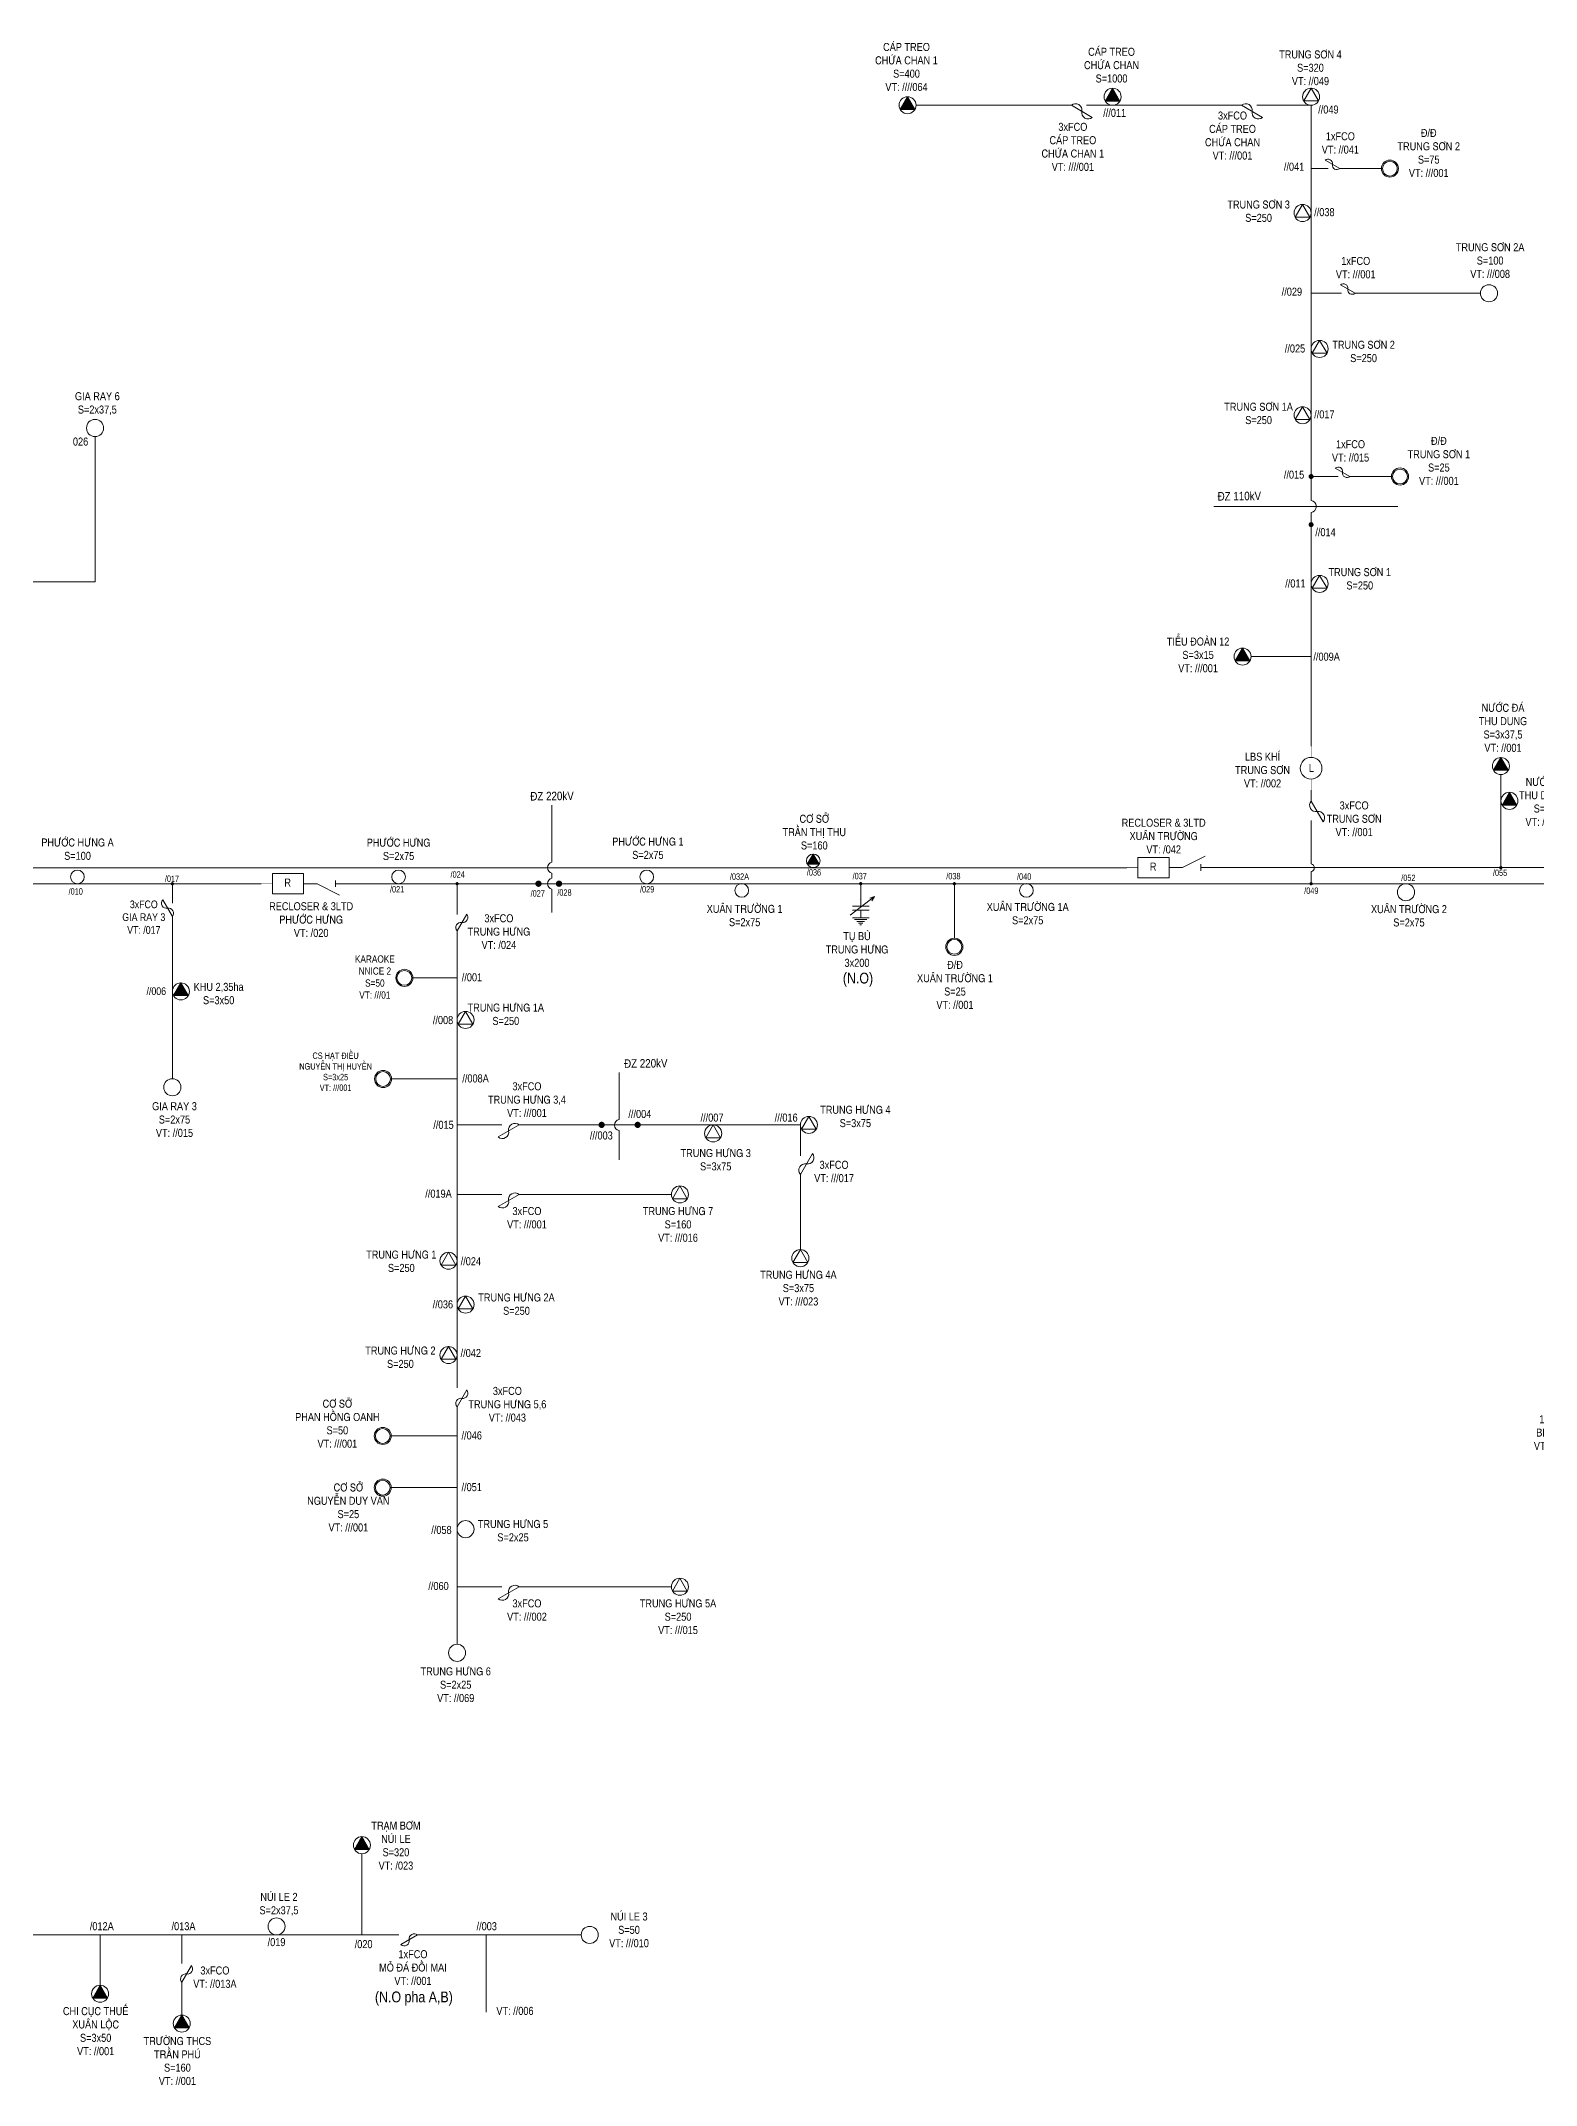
# Model space of a CAD drawing. Header units: inches. Extents: x 3694 to 9715, y -885 to 919.
# Drawn here: x 7497 to 7891, y 58 to 596 of the extents above; entities that cross this region are included whole.
import ezdxf
from ezdxf.enums import TextEntityAlignment as Align

# ---------------------------------------------------------------- set-up
doc = ezdxf.new("R2010")
doc.units = ezdxf.units.IN
doc.header["$LTSCALE"] = 0.2
doc.header["$MEASUREMENT"] = 0
doc.layers.get('0').update_dxf_attribs({"lineweight": 5})
for name, color, linetype, lineweight in [('Day 110kV', 4, 'Continuous', 13), ('Day 220kV', 6, 'Continuous', 15), ('TBA', 5, 'Continuous', 9), ('Text', 7, 'Continuous', 9), ('Thiet bi', 3, 'Continuous', 9), ('Tuyen 471', 3, 'Continuous', 13), ('Tuyen 473', 5, 'Continuous', 13), ('Tuyen 476', 4, 'Continuous', 13)]:
    doc.layers.add(name, color=color, linetype=linetype, lineweight=lineweight)
doc.styles.add('V-H-C', font='VHELVCN_0.TTF')
doc.styles.add('V-H-C-B', font='VHELVCB_0.TTF')

# ---------------------------------------------------------------- blocks, each defined once
blk = doc.blocks.new('TBA 1P')
at = {"color": 0}
blk.add_circle((0, 0.8), 0.8, dxfattribs=at)
blk = doc.blocks.new('FCO')
at = {"color": 0}
blk.add_lwpolyline([(0, 0, 0.707499), (0.8, 0.8, -0.707499), (1.6, 1.6, -5.301682)], format="xyb", dxfattribs=at)
blk.add_lwpolyline([(0, 0), (1.6, 1.6)], dxfattribs=at)
blk = doc.blocks.new('TBA 3P')
at = {"color": 0}
blk.add_lwpolyline([(0, 1.6, 0, 1.39, 0), (0, 0.4, 0, 0, 0)], format="xyseb", dxfattribs=at)
blk.add_lwpolyline([(-0.69, 0.4), (0.69, 0.4), (0, 1.6)], close=True, dxfattribs=at)
blk.add_circle((0, 0.8), 0.8, dxfattribs=at)
blk = doc.blocks.new('ALTD')
at = {"color": 0}
for points in [[(3.38, 1.08), (1.27, 0), (0, 0)], [(2.99, 0.31), (2.99, -0.31)], [(2.99, 0), (4.73, 0)]]:
    blk.add_lwpolyline(points, dxfattribs=at)

msp = doc.modelspace()

# ---------------------------------------------------------------- linework, layer by layer
at = {"layer": 'Day 110kV'}
msp.add_lwpolyline([(7805.73, 473.43), (7854.19, 473.43)], dxfattribs=at)
at = {"layer": 'Day 220kV'}
for points in [[(7631.35, 394.76), (7631.35, 379.76, 0.817766), (7631.35, 376.86), (7631.35, 375.55, 0.817794), (7631.35, 372.64), (7631.35, 366.47)], [(7649.02, 324.35), (7649.02, 311.93, 0.817766), (7649.02, 309.02), (7649.02, 301.34)]]:
    msp.add_lwpolyline(points, format="xyb", dxfattribs=at)
at = {"layer": 'TBA', "color": 3}
for points in [[(7831.35, 583.61), (7829.41, 580.24), (7833.3, 580.24)], [(7829.11, 552.99), (7827.16, 549.62), (7831.05, 549.62)], [(7833.6, 517.18), (7831.66, 513.81), (7835.55, 513.81)], [(7829.11, 499.72), (7827.16, 496.35), (7831.05, 496.35)], [(7833.6, 455.29), (7831.66, 451.92), (7835.55, 451.92)], [(7608.6, 340.42), (7606.66, 337.05), (7610.55, 337.05)], [(7699.05, 312.78), (7697.1, 309.41), (7701, 309.41)], [(7673.82, 310.53), (7671.87, 307.16), (7675.77, 307.16)], [(7665.07, 294.47), (7663.13, 291.09), (7667.02, 291.09)], [(7604.11, 276.99), (7602.16, 273.62), (7606.05, 273.62)], [(7696.8, 277.68), (7694.86, 274.31), (7698.75, 274.31)], [(7608.6, 265.44), (7606.66, 262.07), (7610.55, 262.07)], [(7604.11, 252.16), (7602.16, 248.79), (7606.05, 248.79)], [(7665.07, 191.12), (7663.13, 187.75), (7667.02, 187.75)]]:
    msp.add_lwpolyline(points, close=True, dxfattribs=at)
at = {"layer": 'TBA', "color": 3, "ltscale": 2}
for centre in [(7831.35, 581.36), (7829.11, 550.74), (7833.6, 514.93), (7829.11, 497.47), (7833.6, 453.04), (7608.6, 338.18), (7699.05, 310.53), (7673.82, 308.29), (7665.07, 292.22), (7604.11, 274.74), (7696.8, 275.43), (7608.6, 263.2), (7604.11, 249.91), (7665.07, 188.88)]:
    msp.add_circle(centre, 2.25, dxfattribs=at)
at = {"layer": 'TBA', "color": 3}
for centre, radius in [((7852.11, 562.43), 2.25), ((7852.11, 562.43), 1.95), ((7854.78, 481.32), 2.25), ((7854.78, 481.32), 1.95), ((7737.37, 357.44), 2.25), ((7737.37, 357.44), 1.95), ((7592.48, 349.26), 2.25), ((7592.48, 349.26), 1.95), ((7586.87, 322.63), 2.25), ((7586.87, 322.63), 1.95), ((7586.78, 228.6), 2.25), ((7586.78, 228.6), 1.95), ((7586.78, 214.98), 2.25), ((7586.78, 214.98), 1.95)]:
    msp.add_circle(centre, radius, dxfattribs=at)
at = {"layer": 'Thiet bi', "color": 3}
for p, q in [((7709.91, 365.77), (7716.36, 370.73)), ((7716.36, 370.73), (7715.06, 370.28)), ((7716.36, 370.73), (7715.59, 369.59))]:
    msp.add_line(p, q, dxfattribs=at)
for points in [[(7831.35, 410.29, 0.1, 0.1, 0), (7831.35, 407.35, 0.5, 0.5, 0)], [(7831.35, 401.6, 0.1, 0.1, 0), (7831.35, 398.66, 0.5, 0.5, 0)], [(7554.76, 374.06, 0.1, 0.1, 0), (7557.71, 374.06, 0.5, 0.5, 0)], [(7565.91, 374.06, 0.1, 0.1, 0), (7568.85, 374.06, 0.5, 0.5, 0)]]:
    msp.add_lwpolyline(points, format="xyseb", dxfattribs=at)
at = {"layer": 'Thiet bi', "color": 5}
for points in [[(7782.77, 378.29, 0.1, 0.1, 0), (7785.71, 378.29, 0.5, 0.5, 0)], [(7793.92, 378.29, 0.1, 0.1, 0), (7796.86, 378.29, 0.5, 0.5, 0)]]:
    msp.add_lwpolyline(points, format="xyseb", dxfattribs=at)
at = {"layer": 'Thiet bi', "color": 5, "lineweight": 20, "ltscale": 10}
msp.add_lwpolyline([(7785.71, 380.96), (7793.92, 380.96), (7793.92, 375.61), (7785.71, 375.61), (7785.71, 380.96)], dxfattribs=at)
at = {"layer": 'Thiet bi', "color": 3, "ltscale": 10}
msp.add_lwpolyline([(7557.71, 376.73), (7565.91, 376.73), (7565.91, 371.38), (7557.71, 371.38), (7557.71, 376.73)], dxfattribs=at)
at = {"layer": 'Thiet bi', "color": 3}
for points in [[(7710.5, 368.12), (7714.9, 368.12), (7714.9, 368.12)], [(7710.5, 367.12), (7714.9, 367.12), (7714.9, 367.12)], [(7712.7, 368.12), (7712.7, 369.92), (7712.7, 369.92)], [(7712.7, 367.12), (7712.7, 365.1), (7712.74, 365.1), (7712.74, 365.12)], [(7710.5, 365.1), (7714.9, 365.1), (7714.9, 365.1)], [(7711.08, 364.63), (7714.32, 364.63), (7714.32, 364.63)], [(7711.66, 364.15), (7713.74, 364.15), (7713.74, 364.15)], [(7712.11, 363.67), (7713.28, 363.67), (7713.28, 363.67)], [(7712.45, 363.19), (7712.95, 363.19), (7712.95, 363.19)]]:
    msp.add_lwpolyline(points, dxfattribs=at)
at = {"layer": 'Thiet bi', "const_width": 0.146}
msp.add_lwpolyline([(7712.7, 370, 1), (7712.7, 369.85, 1), (7712.7, 370, 2.414214)], format="xyb", dxfattribs=at)
at = {"layer": 'Thiet bi', "color": 3, "lineweight": 20, "ltscale": 10}
msp.add_circle((7831.35, 404.47, 1), 2.87, dxfattribs=at)
at = {"layer": 'Tuyen 471'}
for p, q in [((7712.7, 369.92), (7712.7, 374.07)), ((7696.8, 310.53), (7696.8, 302.4)), ((7696.8, 297.51), (7696.8, 277.68))]:
    msp.add_line(p, q, dxfattribs=at)
at = {"layer": 'Tuyen 471', "ltscale": 20}
msp.add_lwpolyline([(7768.2, 579.11), (7727.29, 579.11)], dxfattribs=at)
at = {"layer": 'Tuyen 471'}
for points in [[(7813.06, 579.11), (7772.15, 579.11)], [(7831.35, 579.11), (7817.02, 579.11)], [(7835.82, 562.43), (7831.35, 562.43)], [(7849.86, 562.43), (7838.89, 562.43)], [(7839.39, 529.59), (7831.35, 529.59)], [(7842.94, 529.59), (7875.97, 529.59), (7875.97, 529.59)], [(7491.58, 453.58), (7510.98, 453.58), (7510.98, 491.85)], [(7838.5, 481.32), (7831.35, 481.32)], [(7852.54, 481.32), (7841.57, 481.32)], [(7815.54, 433.88), (7831.35, 433.88)], [(7831.35, 395.84), (7831.35, 398.66)], [(7375.32, 374.06), (7554.76, 374.06)], [(7531.35, 374.06), (7531.35, 368.96)], [(7579.2, 374.07), (8160.25, 374.07)], [(7606.35, 374.07), (7606.35, 365.92)], [(7737.37, 374.07), (7737.37, 359.68)], [(7531.35, 365.39), (7531.35, 322.76)], [(7606.35, 248.53), (7606.35, 361.66)], [(7606.35, 310.53), (7618.16, 310.53)], [(7622.7, 310.53), (7696.8, 310.53)], [(7606.35, 292.22), (7618.16, 292.22)], [(7622.7, 292.22), (7662.83, 292.22)], [(7606.35, 248.53), (7606.35, 241.23)], [(7606.35, 236.3), (7606.35, 173.72)], [(7606.35, 188.88), (7618.16, 188.88)], [(7622.7, 188.88), (7662.83, 188.88)]]:
    msp.add_lwpolyline(points, dxfattribs=at)
for points in [[(7831.35, 410.29), (7831.35, 471.88, 0.902375), (7831.35, 474.98), (7831.35, 579.11)], [(7831.35, 374.06), (7831.35, 377.28, 0.861676), (7831.35, 379.26), (7831.35, 390.72)]]:
    msp.add_lwpolyline(points, format="xyb", dxfattribs=at)
for points, const_width in [([(7831.35, 481.65, 1), (7831.35, 480.98, 1), (7831.35, 481.65, 2.414214)], 0.647), ([(7831.35, 468.99, 1), (7831.35, 468.32, 1), (7831.35, 468.99, 2.414214)], 0.647), ([(7531.35, 374.27, 1), (7531.35, 373.83, 1), (7531.35, 374.27, 2.414214)], 0.425), ([(7606.35, 374.28, 1), (7606.35, 373.85, 1), (7606.35, 374.28, 2.414214)], 0.425), ([(7627.81, 374.48, 1), (7627.81, 373.64, 1), (7627.81, 374.48, 2.414214)], 0.809), ([(7633.22, 374.48, 1), (7633.22, 373.64, 1), (7633.22, 374.48, 2.414214)], 0.809), ([(7712.7, 374.29, 1), (7712.7, 373.85, 1), (7712.7, 374.29, 2.414214)], 0.425), ([(7737.37, 374.28, 1), (7737.37, 373.84, 1), (7737.37, 374.28, 2.414214)], 0.425), ([(7831.35, 374.28, 1), (7831.35, 373.85, 1), (7831.35, 374.28, 2.414214)], 0.425), ([(7644.45, 310.95, 1), (7644.45, 310.12, 1), (7644.45, 310.95, 2.414214)], 0.809), ([(7653.93, 310.95, 1), (7653.93, 310.12, 1), (7653.93, 310.95, 2.414214)], 0.809)]:
    msp.add_lwpolyline(points, format="xyb", dxfattribs=dict(at, const_width=const_width))
at = {"layer": 'Tuyen 471', "linetype": 'Continuous'}
for points in [[(7606.35, 349.26), (7594.73, 349.26)], [(7606.35, 322.63), (7589.12, 322.63)], [(7606.35, 228.6), (7589.03, 228.6)], [(7606.35, 214.98), (7589.03, 214.98)]]:
    msp.add_lwpolyline(points, dxfattribs=at)
at = {"layer": 'Tuyen 473'}
for p, q in [((7782.8, 378.28), (7319.7, 378.28)), ((7807.2, 378.3), (8159.96, 378.28))]:
    msp.add_line(p, q, dxfattribs=at)
msp.add_lwpolyline([(7881.35, 378.28), (7881.35, 402.81)], dxfattribs=at)
at = {"layer": 'Tuyen 473', "const_width": 0.425}
msp.add_lwpolyline([(7881.35, 378.51, 1), (7881.35, 378.07, 1), (7881.35, 378.51, 2.414214)], format="xyb", dxfattribs=at)
at = {"layer": 'Tuyen 476'}
msp.add_line((7614.03, 97.17), (7614.03, 76.85), dxfattribs=at)
for points in [[(7393.01, 97.17), (7581.29, 97.17), (7581.29, 118.56)], [(7512.31, 97.17), (7512.31, 83.92)], [(7533.84, 97.17), (7533.84, 89.61)], [(7581.29, 97.17), (7591.05, 97.17)], [(7595.97, 97.17), (7639.05, 97.17)], [(7533.84, 84.68), (7533.84, 76.05)]]:
    msp.add_lwpolyline(points, dxfattribs=at)

# ---------------------------------------------------------------- block references
at = {"layer": 'TBA', "color": 3}
for name, p, xscale, yscale, zscale in [('TBA 3P', (7725.04, 576.87), 2.809729812779551, 2.809729812778642, 2.809729812779032), ('TBA 3P', (7779.06, 579.11), 2.809729812779551, 2.809729812778642, 2.809729812779032), ('TBA 1P', (7878.22, 527.34), 2.809786007375806, 2.809786007374498, 2.809786007375288), ('TBA 1P', (7510.98, 491.85), 2.809729812779551, 2.809729812779551, 2.809729812779032), ('TBA 3P', (7813.29, 431.64), 2.809729812779551, 2.809729812778642, 2.809729812779032), ('TBA 1P', (7506.35, 374.06), 2.247783850223641, 2.247783850223641, 2.247783850223226), ('TBA 1P', (7590.94, 374.06), 2.247783850223641, 2.247783850223641, 2.247783850223226), ('TBA 1P', (7656.35, 374.06), 2.247783850223641, 2.247783850223641, 2.247783850223226), ('TBA 1P', (7681.35, 370.48), 2.247783850223641, 2.247783850223641, 2.247783850223226), ('TBA 1P', (7756.35, 370.48), 2.247783850223641, 2.247783850223641, 2.247783850223226), ('TBA 1P', (7856.35, 369.57), 2.809729812779551, 2.809729812779551, 2.809729812779032), ('TBA 3P', (7533.6, 343.45), 2.809729812779551, 2.809729812779551, 2.809729812779032), ('TBA 1P', (7531.35, 318.19), 2.809729812779551, 2.809729812779551, 2.809729812779032)]:
    msp.add_blockref(name, p, dxfattribs=dict(at, xscale=xscale, yscale=yscale, zscale=zscale))
at = {"layer": 'TBA', "xscale": 2.809729812779551, "yscale": 2.809729812779551, "zscale": 2.809729812779032}
for p in [(7881.35, 402.81), (7883.6, 393.64)]:
    msp.add_blockref('TBA 3P', p, dxfattribs=at)
at = {"layer": 'TBA', "color": 5, "xscale": 2.247783850223641, "yscale": 2.247783850223641, "zscale": 2.247783850223226}
msp.add_blockref('TBA 3P', (7700.18, 378.29), dxfattribs=at)
at = {"layer": 'TBA', "color": 3, "xscale": 2.809729812779551, "yscale": 2.809729812779551, "zscale": 2.809729812779032, "rotation": 270}
for p in [(7606.35, 204.04), (7604.11, 171.47)]:
    msp.add_blockref('TBA 1P', p, dxfattribs=at)
at = {"layer": 'TBA', "color": 4, "xscale": 2.809729812779551, "yscale": 2.809729812779551, "zscale": 2.809729812779032}
for name, p in [('TBA 3P', (7581.29, 118.56)), ('TBA 1P', (7558.8, 97.17)), ('TBA 1P', (7641.3, 94.92)), ('TBA 3P', (7512.31, 79.42)), ('TBA 3P', (7533.84, 71.56))]:
    msp.add_blockref(name, p, dxfattribs=at)
at = {"layer": 'Thiet bi', "color": 3}
for name, p, xscale, yscale, zscale, rotation in [('FCO', (7768.2, 579.11), -2.809729812778497, 2.809729812779551, 2.809729812779032, 194.9999999999956), ('FCO', (7813.06, 579.11), -2.809729812778497, 2.809729812779551, 2.809729812779032, 194.9999999999956), ('FCO', (7838.89, 562.43), -1.966850205163628, 1.966850205163183, 1.966850205162701, 14.99999999997077), ('FCO', (7842.94, 529.59), -1.966850205163628, 1.966850205163183, 1.966850205162701, 14.99999999997077), ('FCO', (7841.57, 481.32), -1.966850205163628, 1.966850205163183, 1.966850205162701, 14.99999999997077), ('FCO', (7831.35, 395.84), 2.80972981277895, 2.809729812779551, 2.809729812779032, 254.9999999999492), ('ALTD', (7565.91, 374.07), -2.809729812779094, 2.809729812779551, 2.809729812779032, 180.0029088989086), ('FCO', (7531.35, 365.39), 2.247783850223055, 2.247783850223641, 2.247783850223226, 75.00000000001572), ('FCO', (7606.35, 361.66), -2.247783850223322, 2.247783850223641, 2.247783850223226, 285.0000000000305), ('FCO', (7622.7, 310.53), 2.809729812778497, 2.809729812779551, 2.809729812779032, 165.0000000000043), ('FCO', (7696.8, 297.51), -2.809729812778701, 2.809729812778642, 2.809729812779032, 284.9999999999754), ('FCO', (7622.7, 292.22), 2.809729812778497, 2.809729812779551, 2.809729812779032, 165.0000000000043), ('FCO', (7622.7, 188.88), 2.809729812778497, 2.809729812779551, 2.809729812779032, 165.0000000000043)]:
    msp.add_blockref(name, p, dxfattribs=dict(at, xscale=xscale, yscale=yscale, zscale=zscale, rotation=rotation))
at = {"layer": 'Thiet bi', "color": 5, "xscale": 2.809729812779094, "yscale": 2.80972981277954, "zscale": 2.809729812779032, "rotation": 0.002908898910958407}
msp.add_blockref('ALTD', (7793.92, 378.3), dxfattribs=at)
at = {"layer": 'Thiet bi', "xscale": -2.247783850223322, "yscale": 2.247783850223641, "zscale": 2.247783850223226, "rotation": 285.0000000000305}
msp.add_blockref('FCO', (7606.35, 236.3), dxfattribs=at)
at = {"layer": 'Thiet bi', "color": 4, "yscale": 2.247783850223641, "zscale": 2.247783850223226}
for p, xscale, rotation in [((7595.97, 97.17), 2.247783850223055, 165.0000000000157), ((7533.84, 84.68), -2.24778385022332, 285.0000000000305)]:
    msp.add_blockref('FCO', p, dxfattribs=dict(at, xscale=xscale, rotation=rotation))

# ---------------------------------------------------------------- texts
at = {"layer": 'Text', "color": 1, "style": 'V-H-C-B'}
for s, height, p in [('(N.O)', 2.851, (7711.98, 347.78)), ('(N.O pha A,B)', 2.8512, (7594.98, 79.41))]:
    msp.add_text(s, height=height, dxfattribs=at).set_placement(p, align=Align.CENTER)
at = {"layer": 'Text', "attachment_point": 5, "style": 'V-H-C'}
for s, insert, char_height, width in [('CAÙP TREO\\PCHÖÙA CHAN 1\\PS=400\\PVT: ////064', (7724.76, 589.18), 2.1073, 28.1807), ('CAÙP TREO\\PCHÖÙA CHAN\\PS=1000', (7778.78, 589.67), 2.107, 28.1807), ('TRUNG SÔN 4\\PS=320\\PVT: //049', (7831.18, 588.98), 2.1073, 28.1807), ('///011', (7779.6, 577.09), 2.107, 7.0464), ('3xFCO\\PCAÙP TREO\\PCHÖÙA CHAN\\PVT: ///001', (7810.65, 571.12), 2.107, 36.327), ('//049', (7835.91, 577.98), 2.107, 7.0464), ('3xFCO\\PCAÙP TREO\\PCHÖÙA CHAN 1\\PVT: ////001', (7768.59, 568.14), 2.1073, 36.327), ('1xFCO\\PVT: //041', (7839.06, 569.17), 2.107, 38.8687), ('Ñ/Ñ\\PTRUNG SÔN 2\\PS=75\\PVT: ///001', (7862.34, 566.54), 2.1073, 28.1807), ('//041', (7826.86, 562.91), 2.107, 7.0464), ('TRUNG SÔN 3\\PS=250', (7817.52, 551.2), 2.1073, 28.1807), ('//038', (7834.85, 550.95), 2.107, 7.0464), ('1xFCO\\PVT: ///001', (7843.11, 536.33), 2.107, 38.8687), ('TRUNG SÔN 2A\\PS=100\\PVT: ///008', (7878.52, 538.19), 2.1073, 38.3248), ('//029', (7826.29, 529.99), 2.107, 7.0465), ('TRUNG SÔN 2\\PS=250', (7845.18, 514.26), 2.1073, 28.1807), ('//025', (7827.11, 515.03), 2.107, 7.0464), ('GIA RAY 6\\PS=2x37,5', (7511.59, 500.52), 2.107, 28.1807), ('TRUNG SÔN 1A\\PS=250', (7817.52, 497.93), 2.1073, 28.1807), ('//017', (7834.85, 497.68), 2.107, 7.0464), ('026', (7507.17, 490.51), 2.107, 7.0464), ('1xFCO\\PVT: //015', (7841.74, 488.06), 2.107, 38.8687), ('Ñ/Ñ\\PTRUNG SÔN 1\\PS=25\\PVT: ///001', (7865.02, 485.43), 2.1073, 28.1807), ('//015', (7826.86, 481.8), 2.107, 7.0464), ('//014', (7835.15, 466.64), 2.107, 7.0464), ('//011', (7827.22, 453.14), 2.107, 7.0464), ('TRUNG SÔN 1\\PS=250', (7844.17, 454.37), 2.1073, 28.1807), ('TIEÅU ÑOAØN 12\\PS=3x15\\PVT: ///001', (7801.58, 434.32), 2.1073, 28.1807), ('//009A', (7835.44, 433.85), 2.107, 7.0464), ('NÖÔÙC ÑAÙ\\PTHU DUNG\\PS=3x37,5\\PVT: //001', (7881.91, 415.11), 2.107, 28.1807), ('LBS KHÍ\\PTRUNG SÔN\\PVT: //002', (7818.56, 403.99, 1), 2.107, 28.6311), ('NÖÔÙC ÑAÙ\\PTHU DUNG 1\\PS=250\\PVT: //001B', (7893.52, 395.61), 2.107, 28.1807), ('3xFCO\\PTRUNG SÔN \\PVT: //001', (7842.69, 391.16), 2.107, 14.0117), ('CÔ SÔÛ\\PTRAÀN THÒ THU\\PS=160', (7700.47, 387.64), 2.1073, 25.3537), ('RECLOSER & 3LTD\\PXUAÂN TRÖÔØNG\\PVT: /042', (7792.51, 386.6), 2.1073, 25.3537), ('PHÖÔÙC HÖNG A\\PS=100', (7506.37, 383.15), 2.1073, 33.3782), ('PHÖÔÙC HÖNG\\PS=2x75', (7590.95, 383.11), 2.1073, 33.3782), ('PHÖÔÙC HÖNG 1\\PS=2x75', (7656.63, 383.39), 2.1073, 25.3537), ('/024', (7606.51, 376.48), 1.686, 22.5445), ('/036', (7700.38, 377.04), 1.686, 22.5445), ('/037', (7712.44, 376.06), 1.686, 22.5445), ('/038', (7737.11, 376.05), 1.686, 22.5445), ('{\\fVNI Helve Condense|b0|i0|c0|p2;/055}', (7881.13, 376.94), 1.62, 7.0464), ('/010', (7505.89, 372.02), 1.686, 22.5445), ('/017', (7531.26, 375.37), 1.686, 22.5445), ('/021', (7590.56, 372.59), 1.686, 22.5445), ('/027', (7627.61, 371.49), 1.686, 22.5445), ('/028', (7634.65, 371.74), 1.686, 22.5445), ('/029', (7656.43, 372.59), 1.686, 22.5445), ('/032A', (7680.76, 375.93), 1.686, 22.5445), ('/040', (7755.76, 375.93), 1.686, 22.5445), ('/049', (7831.41, 372.21), 1.686, 22.5445), ('{\\fVNI Helve Condense|b0|i0|c0|p2;/052}', (7856.98, 375.6), 1.62, 7.0464), ('3xFCO\\PGIA RAY 3\\PVT: /017', (7523.83, 365.24), 2.023, 27.0534), ('RECLOSER & 3LTD\\PPHÖÔÙC HÖNG\\PVT: /020', (7567.92, 364.6), 2.1073, 25.3537), ('XUAÂN TRÖÔØNG 1\\PS=2x75', (7682.12, 365.67), 2.1073, 25.3537), ('XUAÂN TRÖÔØNG 1A\\PS=2x75', (7756.69, 366.17), 2.1073, 25.3537), ('XUAÂN TRÖÔØNG 2\\PS=2x75', (7857.13, 365.6), 2.1073, 28.1807), ('3xFCO\\PTRUNG HÖNG\\PVT: /024', (7617.38, 361.43), 2.107, 28.1807), ('TUÏ BUØ\\PTRUNG HÖNG\\P3x200', (7711.72, 356.73), 2.107, 32.3939), ('KARAOKE\\PNNICE 2\\PS=50\\PVT: ///01', (7584.7, 349.47, -1), 1.897, 25.3626), ('//001', (7610.28, 349.39), 2.107, 7.0464), ('Ñ/Ñ \\PXUAÂN TRÖÔØNG 1\\PS=25\\PVT: //001', (7737.53, 347.41), 2.1073, 28.1807), ('//006', (7527.12, 345.74), 2.023, 27.0534), ('KHU 2,35ha\\PS=3x50', (7543.55, 345.12), 2.107, 28.1807), ('//008', (7602.66, 338.13), 2.107, 7.0464), ('TRUNG HÖNG 1A\\PS=250', (7619.2, 339.66), 2.1073, 28.1807), ('CS HAÏT ÑIEÀU\\PNGUYEÃN THÒ HUYEÀN\\PS=3x25\\PVT: ///001', (7574.36, 324.53), 1.6858, 22.5445), ('//008A', (7611.23, 322.76), 2.107, 7.0464), ('3xFCO\\PTRUNG HÖNG 3,4\\PVT: ///001', (7624.77, 317.17), 2.1073, 28.1807), ('GIA RAY 3\\PS=2x75\\PVT: //015', (7531.91, 311.93), 2.107, 28.1807), ('///004', (7654.51, 313.4), 2.107, 7.0464), ('///007', (7673.53, 312.44), 2.107, 7.0464), ('///016', (7693.06, 312.44), 2.107, 7.0464), ('TRUNG HÖNG 4\\PS=3x75', (7711.29, 312.75), 2.1073, 28.1807), ('//015', (7602.79, 310.54), 2.107, 7.0464), ('///003', (7644.36, 307.74), 2.107, 7.0464), ('TRUNG HÖNG 3\\PS=3x75', (7674.5, 301.35), 2.1073, 28.1807), ('3xFCO\\PVT: ///017', (7705.68, 298.25), 2.107, 28.1807), ('//019A', (7601.47, 292.4), 2.107, 7.0464), ('3xFCO\\PVT: ///001', (7624.77, 286.07), 2.107, 28.1807), ('TRUNG HÖNG 7\\PS=160\\PVT: ///016', (7664.57, 284.31), 2.1073, 28.1807), ('TRUNG HÖNG 1\\PS=250', (7591.67, 274.6), 2.1073, 28.1807), ('//024', (7609.99, 274.6), 2.107, 7.0464), ('TRUNG HÖNG 4A\\PS=3x75\\PVT: ///023', (7696.29, 267.53), 2.1073, 28.1807), ('//036', (7602.62, 263.24), 2.107, 7.0464), ('TRUNG HÖNG 2A\\PS=250', (7622.01, 263.31), 2.1073, 28.1807), ('TRUNG HÖNG 2\\PS=250', (7591.43, 249.32), 2.1073, 28.1807), ('//042', (7609.97, 250.43), 2.107, 7.0464), ('CÔ SÔÛ\\PPHAN HOÀNG OANH\\PS=50\\PVT: ///001', (7574.82, 231.82), 2.1073, 28.1807), ('3xFCO\\PTRUNG HÖNG 5,6\\PVT: //043', (7619.61, 236.93), 2.1073, 28.1807), ('1xFCO\\PBEÁN ÑOØ\\PVT: ///030', (7895.28, 229.48), 2.107, 23.5489), ('//046', (7610.22, 228.73), 2.107, 7.0464), ('CÔ SÔÛ\\PNGUYEÃN DUY VAÂN\\PS=25\\PVT: ///001', (7577.72, 209.75), 2.1073, 28.1807), ('//051', (7610.22, 215.11), 2.107, 7.0464), ('//058', (7602.24, 203.83), 2.107, 28.1807), ('TRUNG HÖNG 5\\PS=2x25', (7621.1, 203.64), 2.1073, 28.1807), ('//060', (7601.47, 189.06), 2.107, 7.0464), ('3xFCO\\PVT: ///002', (7624.77, 182.73), 2.107, 28.1807), ('TRUNG HÖNG 5A\\PS=250\\PVT: ///015', (7664.57, 180.97), 2.1073, 28.1807), ('TRUNG HÖNG 6\\PS=2x25\\PVT: //069', (7606, 163.06), 2.1073, 28.1807), ('TRAÏM BÔM\\PNUÙI LE\\PS=320\\PVT: /023', (7590.25, 120.68), 2.107, 28.1807), ('NUÙI LE 2\\PS=2x37,5', (7559.44, 105.22), 2.107, 28.1807), ('NUÙI LE 3\\PS=50\\PVT: ///010', (7651.66, 98.49), 2.107, 28.1807), ('/012A', (7512.76, 99.44), 2.107, 7.0464), ('/013A', (7534.29, 99.44), 2.107, 7.0464), ('//003', (7614.17, 99.44), 2.107, 7.0464), ('/019', (7558.8, 95.26), 2.107, 7.0464), ('/020', (7581.74, 94.72), 2.107, 7.0464), ('1xFCO\\PMOÛ ÑAÙ ÑOÀI MAI\\PVT: //001', (7594.74, 88.56), 2.1073, 28.1807), ('3xFCO\\PVT: //013A', (7542.56, 86.03), 2.107, 28.1807), ('CHI CUÏC THUEÁ\\PXUAÂN LOÄC\\PS=3x50\\PVT: //001', (7511.15, 71.81), 2.1073, 28.1807), ('VT: //006', (7621.61, 77.14), 2.107, 28.1807), ('TRÖÔØNG THCS\\PTRAÀN PHUÙ\\PS=160\\PVT: //001', (7532.68, 63.94), 2.1073, 28.1807)]:
    msp.add_mtext(s, dxfattribs=dict(at, insert=insert, char_height=char_height, width=width))
at = {"layer": 'Text', "char_height": 2.248, "width": 63.3625, "attachment_point": 5, "rotation": 0.616, "line_spacing_factor": 1.1, "style": 'V-H-C'}
for s, insert in [('ÑZ 110kV', (7812.45, 476.15)), ('ÑZ 220kV', (7631.38, 397.14)), ('ÑZ 220kV', (7656.08, 326.73))]:
    msp.add_mtext(s, dxfattribs=dict(at, insert=insert))
at = {"layer": 'Thiet bi', "color": 3, "char_height": 2.11, "width": 28.1807, "attachment_point": 5, "style": 'V-H-C'}
for s, insert in [('L', (7831.41, 404.58)), ('R', (7561.73, 374.36))]:
    msp.add_mtext(s, dxfattribs=dict(at, insert=insert))
at = {"layer": 'Thiet bi', "color": 5, "insert": (7789.73, 378.59), "char_height": 2.11, "width": 28.1807, "attachment_point": 5, "style": 'V-H-C'}
msp.add_mtext('R', dxfattribs=at)

doc.saveas('drawing.dxf')
